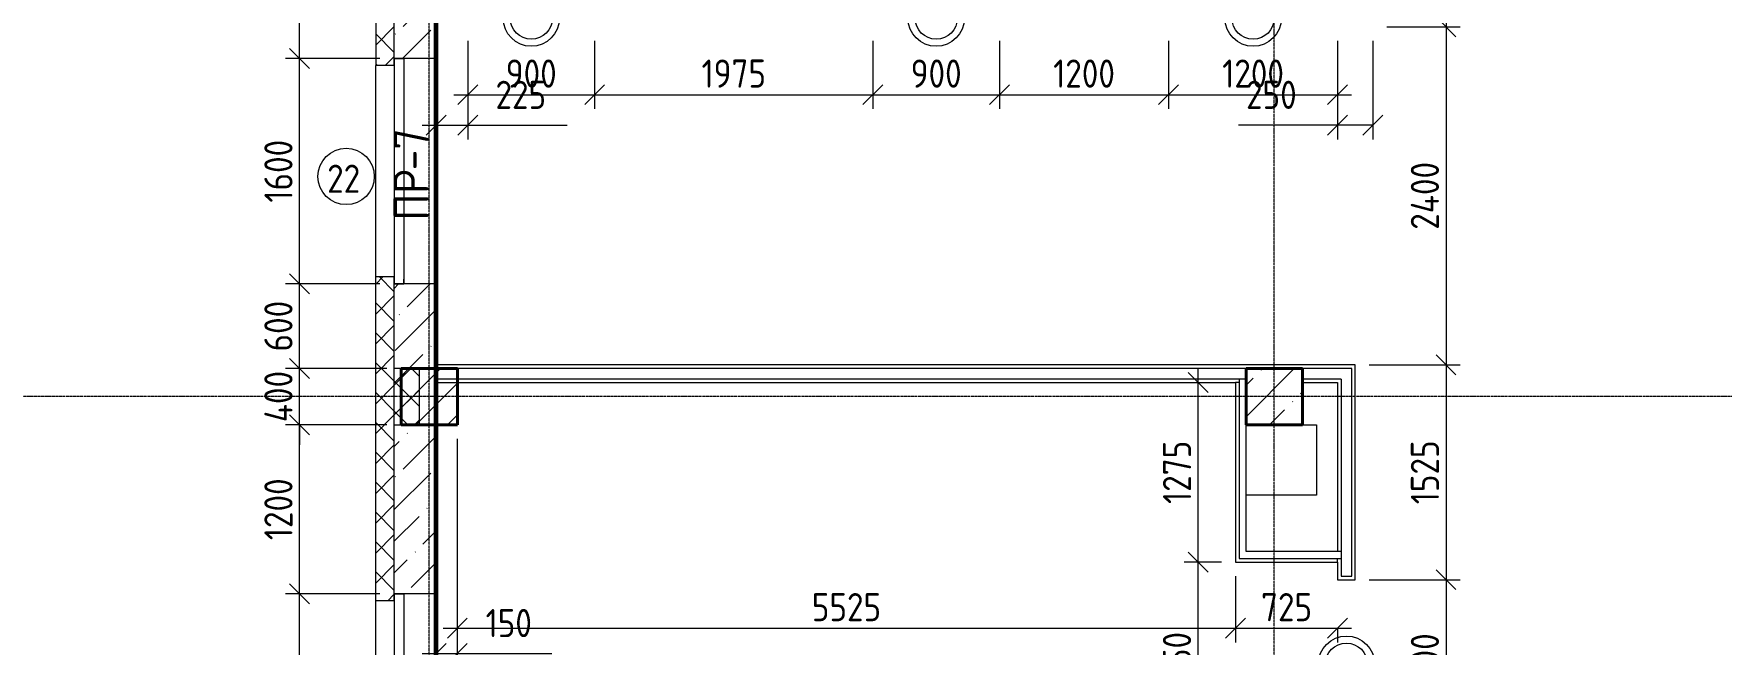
# Model space of a CAD drawing. Header units: millimetres. Extents: x -56773 to 225775, y -262288 to 26541.
# Drawn here: x -22398 to -10417, y -196981 to -192647 of the extents above; entities that cross this region are included whole.
import ezdxf

# ---------------------------------------------------------------- set-up
doc = ezdxf.new("R2010")
doc.units = ezdxf.units.MM
doc.linetypes.add('ADSK_Линия сетки', pattern=[25, 20, -2.5, 0, -2.5])
for name, color, linetype, lineweight in [('3.1 Штукатурка внешн стен для инвесторов', 5, 'Continuous', 60), ('_ Окна', 7, 'Continuous', 18), ('Марки', 7, 'Continuous', 20), ('Марки дверей', 7, 'Continuous', 20), ('Марки окон', 7, 'Continuous', 20), ('Несущие колонны', 7, 'Continuous', 18), ('Окна', 7, 'Continuous', 9), ('Оси', 7, 'Continuous', 9), ('Перекрытие', 7, 'Continuous', 18), ('Размеры', 7, 'Continuous', 9), ('Стены внутренние', 7, 'Continuous', 18), ('Стены наружные', 7, 'Continuous', 18), ('Стены штриховка', 7, 'Continuous', 9)]:
    doc.layers.add(name, color=color, linetype=linetype, lineweight=lineweight)
doc.styles.add('GOST Common_2', font='', dxfattribs={"width": 0.9, "height": 250})
doc.styles.add('GOST Common_3', font='', dxfattribs={"width": 0.9, "height": 200})
doc.styles.get('GOST Common_2').set_extended_font_data('GOST Common')
doc.styles.get('GOST Common_3').set_extended_font_data('GOST Common')
doc.dimstyles.new('ADSK_Основной_2_0', dxfattribs={"dimscale": 304.8, "dimtxt": 201.142999, "dimasz": 0.463911, "dimexe": 0.328084, "dimexo": 0.328084, "dimgap": 0.164042, "dimtad": 1, "dimdec": 3, "dimrnd": 0.001, "dimdsep": 46, "dimtxsty": 'GOST Common_3', "dimblk1": 'OBLIQUE', "dimblk2": 'OBLIQUE', "dimsah": 1, "dimcen": 0.09, "dimdle": 0.328084, "dimazin": 2, "dimtfac": 1, "dimtdec": 4, "dimtix": 1, "dimtmove": 0, "dimatfit": 3, "dimfxl": 1, "dimtvp": 1, "dimtolj": 1, "dimtzin": 0, "dimlwd": 20, "dimlwe": 20, "dimarcsym": 2})
doc.dimstyles.new('ADSK_Основной_2_0_1', dxfattribs={"dimscale": 304.8, "dimtxt": 201.142999, "dimasz": 0.463911, "dimexe": 0.328084, "dimexo": 0.328084, "dimgap": 0.164042, "dimtad": 1, "dimdec": 3, "dimrnd": 0.001, "dimdsep": 46, "dimtxsty": 'GOST Common_3', "dimblk1": 'OBLIQUE', "dimblk2": 'OBLIQUE', "dimsah": 1, "dimcen": 0.09, "dimdle": 0.328084, "dimazin": 2, "dimtfac": 1, "dimtdec": 4, "dimtix": 1, "dimtmove": 1, "dimatfit": 3, "dimfxl": 1, "dimtvp": 1, "dimtolj": 1, "dimtzin": 0, "dimlwd": 20, "dimlwe": 20, "dimarcsym": 2})
doc.dimstyles.new('ADSK_Основной_2_0_2', dxfattribs={"dimscale": 304.8, "dimtxt": 201.142999, "dimasz": 0.463911, "dimexe": 0.328084, "dimexo": 0.328084, "dimgap": 0.164042, "dimtad": 1, "dimdec": 3, "dimrnd": 0.001, "dimdsep": 46, "dimtxsty": 'GOST Common_3', "dimblk1": 'OBLIQUE', "dimblk2": 'OBLIQUE', "dimsah": 1, "dimcen": 0.09, "dimdle": 0.328084, "dimazin": 2, "dimtfac": 1, "dimtdec": 4, "dimtix": 1, "dimtmove": 0, "dimatfit": 3, "dimfxl": 1, "dimtvp": 1, "dimtolj": 1, "dimtzin": 0, "dimlwd": 20, "dimlwe": 20, "dimarcsym": 2})
pattern_1 = [(45, (9.36, -198628.46), (-224.5064, 224.5064), []), (45, (233.87, -198628.46), (-224.5064, 224.5064), [396.875, -79.375, 3.353, -76.022])]
pattern_2 = [(45, (9.36, -198628.46), (-106.066, 106.066), []), (135, (9.36, -198628.46), (-106.066, -106.066), [])]

# ---------------------------------------------------------------- blocks, each defined once
blk = doc.blocks.new('ADSK_КолоннаЖБ_Прямоугольная - 400x400 мм-1807142-Кладочный план 4-го этажа')
at = {"layer": 'Несущие колонны', "lineweight": 40}
for p, q in [((-200, 200), (200, 200)), ((-200, -200), (-200, 200)), ((200, 200), (200, -200)), ((200, -200), (-200, -200))]:
    blk.add_line(p, q, dxfattribs=at)
blk = doc.blocks.new('ОКНО L03 _2СТ_RS - ОК-5_1600х2000h-3556607-Кладочный план 4-го этажа')
at = {"layer": '_ Окна'}
for p, q in [((-838.1, -79), (761.9, -79)), ((-838.1, -149), (-838.1, -79)), ((-838.1, -79), (-803.1, -79)), ((-818.1, -79), (-38.1, -79)), ((-38.1, -79), (741.9, -79)), ((761.9, -79), (726.9, -79)), ((761.9, -149), (761.9, -79)), ((-838.1, -149), (761.9, -149)), ((-838.1, -149), (-833.1, -149)), ((-818.1, -149), (-38.1, -149)), ((-38.1, -149), (741.9, -149)), ((761.9, -149), (756.9, -149))]:
    blk.add_line(p, q, dxfattribs=at)
at = {"layer": 'Окна'}
blk.add_line((-888.1, 150), (811.9, 150), dxfattribs=at)
blk = doc.blocks.new('_Oblique')
at = {"color": 0, "linetype": 'ByBlock', "lineweight": -2}
blk.add_line((-0.5, -0.5), (0.5, 0.5), dxfattribs=at)
blk = doc.blocks.new('*D5895')
at = {"layer": 'Defpoints', "color": 0, "transparency": 16777216}
for p in [(-20511, -196623), (-19840, -196623), (-19840, -198223)]:
    blk.add_point(p, dxfattribs=at)
at = {"layer": 'Размеры', "color": 0, "lineweight": 20, "transparency": 16777216}
for p, q in [((-20511, -198323), (-20511, -196523)), ((-19940, -196623), (-20611, -196623)), ((-19940, -198223), (-20611, -198223))]:
    blk.add_line(p, q, dxfattribs=at)
at = {"layer": 'Размеры', "color": 0, "lineweight": 20, "transparency": 16777216, "xscale": 141.4, "yscale": 141.4, "zscale": 141.4}
for p, rotation in [((-20511, -196623), 90), ((-20511, -198223), 270)]:
    blk.add_blockref('_Oblique', p, dxfattribs=dict(at, rotation=rotation))
at = {"layer": 'Размеры', "color": 0, "lineweight": 9, "transparency": 16777216, "insert": (-20661, -197423), "char_height": 200, "width": 560.47, "attachment_point": 5, "rotation": 90, "style": 'GOST Common_3'}
blk.add_mtext('\\A1;1600', dxfattribs=at)
blk = doc.blocks.new('*D5725')
at = {"layer": 'Defpoints', "color": 0, "transparency": 16777216}
for p in [(-20511, -195423), (-19791, -195423), (-19840, -196623)]:
    blk.add_point(p, dxfattribs=at)
at = {"layer": 'Размеры', "color": 0, "lineweight": 20, "transparency": 16777216}
for p, q in [((-20511, -196723), (-20511, -195323)), ((-19891, -195423), (-20611, -195423)), ((-19940, -196623), (-20611, -196623))]:
    blk.add_line(p, q, dxfattribs=at)
at = {"layer": 'Размеры', "color": 0, "lineweight": 20, "transparency": 16777216, "xscale": 141.4, "yscale": 141.4, "zscale": 141.4}
for p, rotation in [((-20511, -195423), 90), ((-20511, -196623), 270)]:
    blk.add_blockref('_Oblique', p, dxfattribs=dict(at, rotation=rotation))
at = {"layer": 'Размеры', "color": 0, "lineweight": 9, "transparency": 16777216, "insert": (-20661, -196023), "char_height": 200, "width": 560.47, "attachment_point": 5, "rotation": 90, "style": 'GOST Common_3'}
blk.add_mtext('\\A1;1200', dxfattribs=at)
blk = doc.blocks.new('*D5726')
at = {"layer": 'Defpoints', "color": 0, "transparency": 16777216}
for p in [(-20511, -195023), (-19791, -195023), (-19791, -195423)]:
    blk.add_point(p, dxfattribs=at)
at = {"layer": 'Размеры', "color": 0, "lineweight": 20, "transparency": 16777216}
for p, q in [((-20511, -195023), (-20511, -194882)), ((-19891, -195023), (-20611, -195023)), ((-20511, -195423), (-20511, -195023)), ((-19891, -195423), (-20611, -195423)), ((-20511, -195423), (-20511, -195565))]:
    blk.add_line(p, q, dxfattribs=at)
at = {"layer": 'Размеры', "color": 0, "lineweight": 20, "transparency": 16777216, "xscale": 141.4, "yscale": 141.4, "zscale": 141.4}
for p, rotation in [((-20511, -195023), 270), ((-20511, -195423), 90)]:
    blk.add_blockref('_Oblique', p, dxfattribs=dict(at, rotation=rotation))
at = {"layer": 'Размеры', "color": 0, "lineweight": 9, "transparency": 16777216, "insert": (-20661, -195223), "char_height": 200, "width": 474.56, "attachment_point": 5, "rotation": 90, "style": 'GOST Common_3'}
blk.add_mtext('\\A1;400', dxfattribs=at)
blk = doc.blocks.new('*D5727')
at = {"layer": 'Defpoints', "color": 0, "transparency": 16777216}
for p in [(-20511, -194423), (-19840, -194423), (-19791, -195023)]:
    blk.add_point(p, dxfattribs=at)
at = {"layer": 'Размеры', "color": 0, "lineweight": 20, "transparency": 16777216}
for p, q in [((-20511, -195123), (-20511, -194323)), ((-19940, -194423), (-20611, -194423)), ((-19891, -195023), (-20611, -195023))]:
    blk.add_line(p, q, dxfattribs=at)
at = {"layer": 'Размеры', "color": 0, "lineweight": 20, "transparency": 16777216, "xscale": 141.4, "yscale": 141.4, "zscale": 141.4}
for p, rotation in [((-20511, -194423), 90), ((-20511, -195023), 270)]:
    blk.add_blockref('_Oblique', p, dxfattribs=dict(at, rotation=rotation))
at = {"layer": 'Размеры', "color": 0, "lineweight": 9, "transparency": 16777216, "insert": (-20661, -194723), "char_height": 200, "width": 454.11, "attachment_point": 5, "rotation": 90, "style": 'GOST Common_3'}
blk.add_mtext('\\A1;600', dxfattribs=at)
blk = doc.blocks.new('*D5728')
at = {"layer": 'Defpoints', "color": 0, "transparency": 16777216}
for p in [(-20511, -192823), (-19840, -192823), (-19840, -194423)]:
    blk.add_point(p, dxfattribs=at)
at = {"layer": 'Размеры', "color": 0, "lineweight": 20, "transparency": 16777216}
for p, q in [((-20511, -194523), (-20511, -192723)), ((-19940, -192823), (-20611, -192823)), ((-19940, -194423), (-20611, -194423))]:
    blk.add_line(p, q, dxfattribs=at)
at = {"layer": 'Размеры', "color": 0, "lineweight": 20, "transparency": 16777216, "xscale": 141.4, "yscale": 141.4, "zscale": 141.4}
for p, rotation in [((-20511, -192823), 90), ((-20511, -194423), 270)]:
    blk.add_blockref('_Oblique', p, dxfattribs=dict(at, rotation=rotation))
at = {"layer": 'Размеры', "color": 0, "lineweight": 9, "transparency": 16777216, "insert": (-20661, -193623), "char_height": 200, "width": 560.47, "attachment_point": 5, "rotation": 90, "style": 'GOST Common_3'}
blk.add_mtext('\\A1;1600', dxfattribs=at)
blk = doc.blocks.new('*D5729')
at = {"layer": 'Defpoints', "color": 0, "transparency": 16777216}
for p in [(-20511, -191623), (-19840, -191623), (-19840, -192823)]:
    blk.add_point(p, dxfattribs=at)
at = {"layer": 'Размеры', "color": 0, "lineweight": 20, "transparency": 16777216}
for p, q in [((-20511, -192923), (-20511, -191523)), ((-19940, -191623), (-20611, -191623)), ((-19940, -192823), (-20611, -192823))]:
    blk.add_line(p, q, dxfattribs=at)
at = {"layer": 'Размеры', "color": 0, "lineweight": 20, "transparency": 16777216, "xscale": 141.4, "yscale": 141.4, "zscale": 141.4}
for p, rotation in [((-20511, -191623), 90), ((-20511, -192823), 270)]:
    blk.add_blockref('_Oblique', p, dxfattribs=dict(at, rotation=rotation))
at = {"layer": 'Размеры', "color": 0, "lineweight": 9, "transparency": 16777216, "insert": (-20661, -192223), "char_height": 200, "width": 560.47, "attachment_point": 5, "rotation": 90, "style": 'GOST Common_3'}
blk.add_mtext('\\A1;1200', dxfattribs=at)
blk = doc.blocks.new('*D6337')
at = {"layer": 'Defpoints', "color": 0, "transparency": 16777216}
for p in [(-12891, -188698), (-12891, -192598), (-12371, -192598)]:
    blk.add_point(p, dxfattribs=at)
at = {"layer": 'Размеры', "color": 0, "lineweight": 20, "transparency": 16777216}
for p, q in [((-12791, -188698), (-12271, -188698)), ((-12371, -188598), (-12371, -192698)), ((-12791, -192598), (-12271, -192598))]:
    blk.add_line(p, q, dxfattribs=at)
at = {"layer": 'Размеры', "color": 0, "lineweight": 20, "transparency": 16777216, "xscale": 141.4, "yscale": 141.4, "zscale": 141.4}
for p, rotation in [((-12371, -188698), 90), ((-12371, -192598), 270)]:
    blk.add_blockref('_Oblique', p, dxfattribs=dict(at, rotation=rotation))
at = {"layer": 'Размеры', "color": 0, "lineweight": 9, "transparency": 16777216, "insert": (-12521, -190648), "char_height": 200, "width": 605.47, "attachment_point": 5, "rotation": 90, "style": 'GOST Common_3'}
blk.add_mtext('\\A1;3900', dxfattribs=at)
blk = doc.blocks.new('*D6338')
at = {"layer": 'Defpoints', "color": 0, "transparency": 16777216}
for p in [(-12891, -192598), (-13016, -194998), (-12371, -194998)]:
    blk.add_point(p, dxfattribs=at)
at = {"layer": 'Размеры', "color": 0, "lineweight": 20, "transparency": 16777216}
for p, q in [((-12371, -192498), (-12371, -195098)), ((-12791, -192598), (-12271, -192598)), ((-12916, -194998), (-12271, -194998))]:
    blk.add_line(p, q, dxfattribs=at)
at = {"layer": 'Размеры', "color": 0, "lineweight": 20, "transparency": 16777216, "xscale": 141.4, "yscale": 141.4, "zscale": 141.4}
for p, rotation in [((-12371, -192598), 90), ((-12371, -194998), 270)]:
    blk.add_blockref('_Oblique', p, dxfattribs=dict(at, rotation=rotation))
at = {"layer": 'Размеры', "color": 0, "lineweight": 9, "transparency": 16777216, "insert": (-12521, -193798), "char_height": 200, "width": 625.93, "attachment_point": 5, "rotation": 90, "style": 'GOST Common_3'}
blk.add_mtext('\\A1;2400', dxfattribs=at)
blk = doc.blocks.new('*D6339')
at = {"layer": 'Defpoints', "color": 0, "transparency": 16777216}
for p in [(-13016, -194998), (-13016, -196523), (-12371, -196523)]:
    blk.add_point(p, dxfattribs=at)
at = {"layer": 'Размеры', "color": 0, "lineweight": 20, "transparency": 16777216}
for p, q in [((-12371, -194898), (-12371, -196623)), ((-12916, -194998), (-12271, -194998)), ((-12916, -196523), (-12271, -196523))]:
    blk.add_line(p, q, dxfattribs=at)
at = {"layer": 'Размеры', "color": 0, "lineweight": 20, "transparency": 16777216, "xscale": 141.4, "yscale": 141.4, "zscale": 141.4}
for p, rotation in [((-12371, -194998), 90), ((-12371, -196523), 270)]:
    blk.add_blockref('_Oblique', p, dxfattribs=dict(at, rotation=rotation))
at = {"layer": 'Размеры', "color": 0, "lineweight": 9, "transparency": 16777216, "insert": (-12521, -195761), "char_height": 200, "width": 560.47, "attachment_point": 5, "rotation": 90, "style": 'GOST Common_3'}
blk.add_mtext('\\A1;1525', dxfattribs=at)
blk = doc.blocks.new('*D6340')
at = {"layer": 'Defpoints', "color": 0, "transparency": 16777216}
for p in [(-13016, -196523), (-13016, -197723), (-12371, -197723)]:
    blk.add_point(p, dxfattribs=at)
at = {"layer": 'Размеры', "color": 0, "lineweight": 20, "transparency": 16777216}
for p, q in [((-12371, -196423), (-12371, -197823)), ((-12916, -196523), (-12271, -196523)), ((-12916, -197723), (-12271, -197723))]:
    blk.add_line(p, q, dxfattribs=at)
at = {"layer": 'Размеры', "color": 0, "lineweight": 20, "transparency": 16777216, "xscale": 141.4, "yscale": 141.4, "zscale": 141.4}
for p, rotation in [((-12371, -196523), 90), ((-12371, -197723), 270)]:
    blk.add_blockref('_Oblique', p, dxfattribs=dict(at, rotation=rotation))
at = {"layer": 'Размеры', "color": 0, "lineweight": 9, "transparency": 16777216, "insert": (-12521, -197123), "char_height": 200, "width": 560.47, "attachment_point": 5, "rotation": 90, "style": 'GOST Common_3'}
blk.add_mtext('\\A1;1200', dxfattribs=at)
blk = doc.blocks.new('*D6358')
at = {"layer": 'Defpoints', "color": 0, "transparency": 16777216}
for p in [(-19391, -195423), (-19541, -196768), (-19391, -197047)]:
    blk.add_point(p, dxfattribs=at)
at = {"layer": 'Размеры', "color": 0, "lineweight": 20, "transparency": 16777216}
for p, q in [((-19391, -195523), (-19391, -197147)), ((-19541, -196868), (-19541, -197147)), ((-19641, -197047), (-19391, -197047)), ((-19391, -197047), (-18721, -197047))]:
    blk.add_line(p, q, dxfattribs=at)
at = {"layer": 'Размеры', "color": 0, "lineweight": 20, "transparency": 16777216, "xscale": 141.4, "yscale": 141.4, "zscale": 141.4, "rotation": 180}
blk.add_blockref('_Oblique', (-19541, -197047), dxfattribs=at)
at = {"layer": 'Размеры', "color": 0, "lineweight": 20, "transparency": 16777216, "xscale": 141.4, "yscale": 141.4, "zscale": 141.4}
blk.add_blockref('_Oblique', (-19391, -197047), dxfattribs=at)
at = {"layer": 'Размеры', "color": 0, "lineweight": 9, "transparency": 16777216, "insert": (-19190, -196731), "char_height": 200, "width": 409.1, "attachment_point": 1, "line_spacing_factor": 1.022761, "style": 'GOST Common_3'}
blk.add_mtext('\\A1;150', dxfattribs=at)
blk = doc.blocks.new('*D6359')
at = {"layer": 'Defpoints', "color": 0, "transparency": 16777216}
for p in [(-19391, -195423), (-13866, -196398), (-13866, -196868)]:
    blk.add_point(p, dxfattribs=at)
at = {"layer": 'Размеры', "color": 0, "lineweight": 20, "transparency": 16777216}
for p, q in [((-19391, -195523), (-19391, -196968)), ((-13866, -196498), (-13866, -196968)), ((-19491, -196868), (-13766, -196868))]:
    blk.add_line(p, q, dxfattribs=at)
at = {"layer": 'Размеры', "color": 0, "lineweight": 20, "transparency": 16777216, "xscale": 141.4, "yscale": 141.4, "zscale": 141.4, "rotation": 180}
blk.add_blockref('_Oblique', (-19391, -196868), dxfattribs=at)
at = {"layer": 'Размеры', "color": 0, "lineweight": 20, "transparency": 16777216, "xscale": 141.4, "yscale": 141.4, "zscale": 141.4}
blk.add_blockref('_Oblique', (-13866, -196868), dxfattribs=at)
at = {"layer": 'Размеры', "color": 0, "lineweight": 9, "transparency": 16777216, "insert": (-16628, -196718), "char_height": 200, "width": 605.47, "attachment_point": 5, "style": 'GOST Common_3'}
blk.add_mtext('\\A1;5525', dxfattribs=at)
blk = doc.blocks.new('*D6360')
at = {"layer": 'Defpoints', "color": 0, "transparency": 16777216}
for p in [(-13866, -196398), (-13141, -196768), (-13141, -196868)]:
    blk.add_point(p, dxfattribs=at)
at = {"layer": 'Размеры', "color": 0, "lineweight": 20, "transparency": 16777216}
for p, q in [((-13866, -196498), (-13866, -196968)), ((-13966, -196868), (-13041, -196868)), ((-13141, -196868), (-13141, -196968))]:
    blk.add_line(p, q, dxfattribs=at)
at = {"layer": 'Размеры', "color": 0, "lineweight": 20, "transparency": 16777216, "xscale": 141.4, "yscale": 141.4, "zscale": 141.4, "rotation": 180}
blk.add_blockref('_Oblique', (-13866, -196868), dxfattribs=at)
at = {"layer": 'Размеры', "color": 0, "lineweight": 20, "transparency": 16777216, "xscale": 141.4, "yscale": 141.4, "zscale": 141.4}
blk.add_blockref('_Oblique', (-13141, -196868), dxfattribs=at)
at = {"layer": 'Размеры', "color": 0, "lineweight": 9, "transparency": 16777216, "insert": (-13503, -196718), "char_height": 200, "width": 454.11, "attachment_point": 5, "style": 'GOST Common_3'}
blk.add_mtext('\\A1;725', dxfattribs=at)
blk = doc.blocks.new('*D6362')
at = {"layer": 'Defpoints', "color": 0, "transparency": 16777216}
for p in [(-14131, -196398), (-13866, -196398), (-13866, -197848)]:
    blk.add_point(p, dxfattribs=at)
at = {"layer": 'Размеры', "color": 0, "lineweight": 20, "transparency": 16777216}
for p, q in [((-14131, -197948), (-14131, -196298)), ((-13966, -196398), (-14231, -196398)), ((-13966, -197848), (-14231, -197848))]:
    blk.add_line(p, q, dxfattribs=at)
at = {"layer": 'Размеры', "color": 0, "lineweight": 20, "transparency": 16777216, "xscale": 141.4, "yscale": 141.4, "zscale": 141.4}
for p, rotation in [((-14131, -196398), 90), ((-14131, -197848), 270)]:
    blk.add_blockref('_Oblique', p, dxfattribs=dict(at, rotation=rotation))
at = {"layer": 'Размеры', "color": 0, "lineweight": 9, "transparency": 16777216, "insert": (-14281, -197123), "char_height": 200, "width": 580.93, "attachment_point": 5, "rotation": 90, "style": 'GOST Common_3'}
blk.add_mtext('\\A1;1450', dxfattribs=at)
blk = doc.blocks.new('*D6363')
at = {"layer": 'Defpoints', "color": 0, "transparency": 16777216}
for p in [(-14231, -195123), (-14131, -195123), (-13866, -196398)]:
    blk.add_point(p, dxfattribs=at)
at = {"layer": 'Размеры', "color": 0, "lineweight": 20, "transparency": 16777216}
for p, q in [((-14131, -196498), (-14131, -195023)), ((-14131, -195123), (-14031, -195123)), ((-13966, -196398), (-14231, -196398))]:
    blk.add_line(p, q, dxfattribs=at)
at = {"layer": 'Размеры', "color": 0, "lineweight": 20, "transparency": 16777216, "xscale": 141.4, "yscale": 141.4, "zscale": 141.4}
for p, rotation in [((-14131, -195123), 90), ((-14131, -196398), 270)]:
    blk.add_blockref('_Oblique', p, dxfattribs=dict(at, rotation=rotation))
at = {"layer": 'Размеры', "color": 0, "lineweight": 9, "transparency": 16777216, "insert": (-14281, -195761), "char_height": 200, "width": 560.47, "attachment_point": 5, "rotation": 90, "style": 'GOST Common_3'}
blk.add_mtext('\\A1;1275', dxfattribs=at)
blk = doc.blocks.new('*D6364')
at = {"layer": 'Defpoints', "color": 0, "transparency": 16777216}
for p in [(-19316, -192598), (-19541, -192980), (-19316, -193297)]:
    blk.add_point(p, dxfattribs=at)
at = {"layer": 'Размеры', "color": 0, "lineweight": 20, "transparency": 16777216}
for p, q in [((-19316, -192698), (-19316, -193397)), ((-19541, -193080), (-19541, -193397)), ((-19641, -193297), (-19316, -193297)), ((-19316, -193297), (-18611, -193297))]:
    blk.add_line(p, q, dxfattribs=at)
at = {"layer": 'Размеры', "color": 0, "lineweight": 20, "transparency": 16777216, "xscale": 141.4, "yscale": 141.4, "zscale": 141.4, "rotation": 180}
blk.add_blockref('_Oblique', (-19541, -193297), dxfattribs=at)
at = {"layer": 'Размеры', "color": 0, "lineweight": 20, "transparency": 16777216, "xscale": 141.4, "yscale": 141.4, "zscale": 141.4}
blk.add_blockref('_Oblique', (-19316, -193297), dxfattribs=at)
at = {"layer": 'Размеры', "color": 0, "lineweight": 9, "transparency": 16777216, "insert": (-19120, -192981), "char_height": 200, "width": 454.11, "attachment_point": 1, "line_spacing_factor": 1.022761, "style": 'GOST Common_3'}
blk.add_mtext('\\A1;225', dxfattribs=at)
blk = doc.blocks.new('*D6365')
at = {"layer": 'Defpoints', "color": 0, "transparency": 16777216}
for p in [(-19316, -192598), (-18416, -192598), (-18416, -193080)]:
    blk.add_point(p, dxfattribs=at)
at = {"layer": 'Размеры', "color": 0, "lineweight": 20, "transparency": 16777216}
for p, q in [((-19316, -192698), (-19316, -193180)), ((-18416, -192698), (-18416, -193180)), ((-19416, -193080), (-18316, -193080))]:
    blk.add_line(p, q, dxfattribs=at)
at = {"layer": 'Размеры', "color": 0, "lineweight": 20, "transparency": 16777216, "xscale": 141.4, "yscale": 141.4, "zscale": 141.4, "rotation": 180}
blk.add_blockref('_Oblique', (-19316, -193080), dxfattribs=at)
at = {"layer": 'Размеры', "color": 0, "lineweight": 20, "transparency": 16777216, "xscale": 141.4, "yscale": 141.4, "zscale": 141.4}
blk.add_blockref('_Oblique', (-18416, -193080), dxfattribs=at)
at = {"layer": 'Размеры', "color": 0, "lineweight": 9, "transparency": 16777216, "insert": (-18866, -192930), "char_height": 200, "width": 454.11, "attachment_point": 5, "style": 'GOST Common_3'}
blk.add_mtext('\\A1;900', dxfattribs=at)
blk = doc.blocks.new('*D6366')
at = {"layer": 'Defpoints', "color": 0, "transparency": 16777216}
for p in [(-18416, -192598), (-16441, -192598), (-16441, -193080)]:
    blk.add_point(p, dxfattribs=at)
at = {"layer": 'Размеры', "color": 0, "lineweight": 20, "transparency": 16777216}
for p, q in [((-18416, -192698), (-18416, -193180)), ((-16441, -192698), (-16441, -193180)), ((-18516, -193080), (-16341, -193080))]:
    blk.add_line(p, q, dxfattribs=at)
at = {"layer": 'Размеры', "color": 0, "lineweight": 20, "transparency": 16777216, "xscale": 141.4, "yscale": 141.4, "zscale": 141.4, "rotation": 180}
blk.add_blockref('_Oblique', (-18416, -193080), dxfattribs=at)
at = {"layer": 'Размеры', "color": 0, "lineweight": 20, "transparency": 16777216, "xscale": 141.4, "yscale": 141.4, "zscale": 141.4}
blk.add_blockref('_Oblique', (-16441, -193080), dxfattribs=at)
at = {"layer": 'Размеры', "color": 0, "lineweight": 9, "transparency": 16777216, "insert": (-17428, -192930), "char_height": 200, "width": 560.47, "attachment_point": 5, "style": 'GOST Common_3'}
blk.add_mtext('\\A1;1975', dxfattribs=at)
blk = doc.blocks.new('*D6367')
at = {"layer": 'Defpoints', "color": 0, "transparency": 16777216}
for p in [(-16441, -192598), (-15541, -192598), (-15541, -193080)]:
    blk.add_point(p, dxfattribs=at)
at = {"layer": 'Размеры', "color": 0, "lineweight": 20, "transparency": 16777216}
for p, q in [((-16441, -192698), (-16441, -193180)), ((-15541, -192698), (-15541, -193180)), ((-16541, -193080), (-15441, -193080))]:
    blk.add_line(p, q, dxfattribs=at)
at = {"layer": 'Размеры', "color": 0, "lineweight": 20, "transparency": 16777216, "xscale": 141.4, "yscale": 141.4, "zscale": 141.4, "rotation": 180}
blk.add_blockref('_Oblique', (-16441, -193080), dxfattribs=at)
at = {"layer": 'Размеры', "color": 0, "lineweight": 20, "transparency": 16777216, "xscale": 141.4, "yscale": 141.4, "zscale": 141.4}
blk.add_blockref('_Oblique', (-15541, -193080), dxfattribs=at)
at = {"layer": 'Размеры', "color": 0, "lineweight": 9, "transparency": 16777216, "insert": (-15991, -192930), "char_height": 200, "width": 454.11, "attachment_point": 5, "style": 'GOST Common_3'}
blk.add_mtext('\\A1;900', dxfattribs=at)
blk = doc.blocks.new('*D6368')
at = {"layer": 'Defpoints', "color": 0, "transparency": 16777216}
for p in [(-15541, -192598), (-14341, -192598), (-14341, -193080)]:
    blk.add_point(p, dxfattribs=at)
at = {"layer": 'Размеры', "color": 0, "lineweight": 20, "transparency": 16777216}
for p, q in [((-15541, -192698), (-15541, -193180)), ((-14341, -192698), (-14341, -193180)), ((-15641, -193080), (-14241, -193080))]:
    blk.add_line(p, q, dxfattribs=at)
at = {"layer": 'Размеры', "color": 0, "lineweight": 20, "transparency": 16777216, "xscale": 141.4, "yscale": 141.4, "zscale": 141.4, "rotation": 180}
blk.add_blockref('_Oblique', (-15541, -193080), dxfattribs=at)
at = {"layer": 'Размеры', "color": 0, "lineweight": 20, "transparency": 16777216, "xscale": 141.4, "yscale": 141.4, "zscale": 141.4}
blk.add_blockref('_Oblique', (-14341, -193080), dxfattribs=at)
at = {"layer": 'Размеры', "color": 0, "lineweight": 9, "transparency": 16777216, "insert": (-14941, -192930), "char_height": 200, "width": 560.47, "attachment_point": 5, "style": 'GOST Common_3'}
blk.add_mtext('\\A1;1200', dxfattribs=at)
blk = doc.blocks.new('*D6369')
at = {"layer": 'Defpoints', "color": 0, "transparency": 16777216}
for p in [(-14341, -192598), (-13141, -192598), (-13141, -193080)]:
    blk.add_point(p, dxfattribs=at)
at = {"layer": 'Размеры', "color": 0, "lineweight": 20, "transparency": 16777216}
for p, q in [((-14341, -192698), (-14341, -193180)), ((-13141, -192698), (-13141, -193180)), ((-14441, -193080), (-13041, -193080))]:
    blk.add_line(p, q, dxfattribs=at)
at = {"layer": 'Размеры', "color": 0, "lineweight": 20, "transparency": 16777216, "xscale": 141.4, "yscale": 141.4, "zscale": 141.4, "rotation": 180}
blk.add_blockref('_Oblique', (-14341, -193080), dxfattribs=at)
at = {"layer": 'Размеры', "color": 0, "lineweight": 20, "transparency": 16777216, "xscale": 141.4, "yscale": 141.4, "zscale": 141.4}
blk.add_blockref('_Oblique', (-13141, -193080), dxfattribs=at)
at = {"layer": 'Размеры', "color": 0, "lineweight": 9, "transparency": 16777216, "insert": (-13741, -192930), "char_height": 200, "width": 560.47, "attachment_point": 5, "style": 'GOST Common_3'}
blk.add_mtext('\\A1;1200', dxfattribs=at)
blk = doc.blocks.new('*D6370')
at = {"layer": 'Defpoints', "color": 0, "transparency": 16777216}
for p in [(-13141, -192598), (-12891, -192598), (-12891, -193297)]:
    blk.add_point(p, dxfattribs=at)
at = {"layer": 'Размеры', "color": 0, "lineweight": 20, "transparency": 16777216}
for p, q in [((-13141, -192698), (-13141, -193397)), ((-12891, -192698), (-12891, -193397)), ((-13141, -193297), (-13845, -193297)), ((-12891, -193297), (-13241, -193297))]:
    blk.add_line(p, q, dxfattribs=at)
at = {"layer": 'Размеры', "color": 0, "lineweight": 20, "transparency": 16777216, "xscale": 141.4, "yscale": 141.4, "zscale": 141.4, "rotation": 180}
blk.add_blockref('_Oblique', (-13141, -193297), dxfattribs=at)
at = {"layer": 'Размеры', "color": 0, "lineweight": 20, "transparency": 16777216, "xscale": 141.4, "yscale": 141.4, "zscale": 141.4}
blk.add_blockref('_Oblique', (-12891, -193297), dxfattribs=at)
at = {"layer": 'Размеры', "color": 0, "lineweight": 9, "transparency": 16777216, "insert": (-13791, -192981), "char_height": 200, "width": 454.11, "attachment_point": 1, "line_spacing_factor": 1.022761, "style": 'GOST Common_3'}
blk.add_mtext('\\A1;250', dxfattribs=at)
blk = doc.blocks.new('М_двери1 - Марка экземпляра 2-3719212-Кладочный план 4-го этажа')
at = {"layer": 'Марки дверей'}
for radius in [2, 1.5]:
    blk.add_circle((0, 0), radius, dxfattribs=at)
blk = doc.blocks.new('М_окна1 - Маркировка типоразмера-1510237-Кладочный план 4-го этажа')
at = {"layer": 'Марки окон'}
blk.add_circle((0, 0), 2, dxfattribs=at)

msp = doc.modelspace()

# ---------------------------------------------------------------- hatches: boundary and pattern name
at = {"layer": 'Несущие колонны', "lineweight": 9}
h = msp.add_hatch(dxfattribs=at)
h.set_pattern_fill('FP_1', color=256, style=0, pattern_type=2)
h.set_pattern_definition(pattern_1)
h.paths.add_polyline_path([(-19790.6385, -195423.4914), (-19390.6385, -195423.4914), (-19390.6385, -195023.4914), (-19790.6385, -195023.4914), (-19790.6385, -195092.7203)])
h = msp.add_hatch(dxfattribs=at)
h.set_pattern_fill('FP_1', color=256, style=0, pattern_type=2)
h.set_pattern_definition(pattern_1)
h.paths.add_polyline_path([(-13390.6385, -195423.4914), (-13390.6385, -195023.4914), (-13790.6385, -195023.4914), (-13790.6385, -195423.4914)])
at = {"layer": 'Стены внутренние', "lineweight": 9}
h = msp.add_hatch(dxfattribs=at)
h.set_pattern_fill('FP_2', color=256, style=0, pattern_type=2)
h.set_pattern_definition([(45, (9.36, -198628.46), (84.1895, 308.696), [396.875, -79.375, 3.353, -76.022])])
h.paths.add_polyline_path([(-19790.6385, -205423.4914), (-19540.6385, -205423.4914), (-19540.6385, -202023.4914), (-19839.6385, -202023.4914), (-19840.6385, -205423.4914), (-19805.9578, -205423.4914)])
h.paths.add_polyline_path([(-19839.6385, -200473.4914), (-19839.6385, -200423.4914), (-19540.6385, -200423.4914), (-19540.6385, -198223.4914), (-19839.6385, -198223.4914), (-19840.6385, -200473.4914)])
h.paths.add_polyline_path([(-19840.6385, -196673.4914), (-19839.6385, -196673.4914), (-19839.6385, -196623.4914), (-19540.6385, -196623.4914), (-19540.6385, -194423.4914), (-19839.6385, -194423.4914), (-19840.6385, -195092.7203)])
h.paths.add_polyline_path([(-19840.6385, -192873.4914), (-19839.6385, -192873.4914), (-19839.6385, -192823.4914), (-19540.6385, -192823.4914), (-19540.6385, -191623.4914), (-19839.6385, -191623.4914), (-19840.6385, -191573.4914)])
h.paths.add_polyline_path([(-19839.6385, -190073.4914), (-19839.6385, -190023.4914), (-19540.6385, -190023.4914), (-19540.6385, -187623.4914), (-19840.6385, -187623.4914), (-19840.6385, -190073.4914)])
at = {"layer": 'Стены наружные', "lineweight": 9}
h = msp.add_hatch(dxfattribs=at)
h.set_pattern_fill('FP_4', color=256, style=0, pattern_type=2)
h.set_pattern_definition(pattern_2)
h.paths.add_polyline_path([(-19840.6385, -205423.4914), (-19840.6385, -201973.4914), (-19970.6385, -201973.4914), (-19970.6385, -205423.4914)])
h.paths.add_polyline_path([(-19840.6385, -200473.4914), (-19840.6385, -198173.4914), (-19970.6385, -198173.4914), (-19970.6385, -200473.4914)])
h.paths.add_polyline_path([(-19970.6385, -196673.4914), (-19840.6385, -196673.4914), (-19840.6385, -194373.4914), (-19970.6385, -194373.4914), (-19970.6385, -195092.7203)])
h.paths.add_polyline_path([(-19970.6385, -192873.4914), (-19840.6385, -192873.4914), (-19840.6385, -191573.4914), (-19970.6385, -191573.4914)])
h.paths.add_polyline_path([(-19840.6385, -190073.4914), (-19840.6385, -187803.4914), (-19970.6385, -187803.4914), (-19970.6385, -190073.4914)])
h = msp.add_hatch(dxfattribs=at)
h.set_pattern_fill('FP_4', color=256, style=0, pattern_type=2)
h.set_pattern_definition(pattern_2)
h.paths.add_polyline_path([(-19840.6385, -195423.4914), (-19660.6385, -195423.4914), (-19660.6385, -195023.4914), (-19840.6385, -195023.4914), (-19840.6385, -195092.7203)])

# ---------------------------------------------------------------- linework, layer by layer
at = {"layer": '3.1 Штукатурка внешн стен для инвесторов'}
msp.add_lwpolyline([(-19390.6385, -205573.4914), (-19540.6385, -205573.4914), (-19540.6385, -187898.4914)], dxfattribs=at)
at = {"layer": 'Несущие колонны', "lineweight": 9}
for p, q in [((-19390.6385, -195023.4914), (-19790.6385, -195023.4914)), ((-19790.6385, -195023.4914), (-19790.6385, -195423.4914)), ((-19390.6385, -195423.4914), (-19390.6385, -195023.4914)), ((-13390.6385, -195023.4914), (-13790.6385, -195023.4914)), ((-13790.6385, -195023.4914), (-13790.6385, -195098.4914)), ((-13390.6385, -195098.4914), (-13390.6385, -195023.4914)), ((-13790.6385, -195098.4914), (-13790.6385, -195123.4914)), ((-13790.6385, -195123.4914), (-13790.6385, -195423.4914)), ((-13390.6385, -195123.4914), (-13390.6385, -195098.4914)), ((-13390.6385, -195423.4914), (-13390.6385, -195123.4914)), ((-19790.6385, -195423.4914), (-19390.6385, -195423.4914)), ((-13790.6385, -195423.4914), (-13390.6385, -195423.4914))]:
    msp.add_line(p, q, dxfattribs=at)
at = {"layer": 'Оси', "linetype": 'ADSK_Линия сетки', "lineweight": 5}
for p, q in [((-19590.6385, -209602.3427), (-19590.6385, -174127.5463)), ((-13590.6385, -209602.3427), (-13590.6385, -174127.5463)), ((62563.3938, -195223.4914), (-25230.7352, -195223.4914))]:
    msp.add_line(p, q, dxfattribs=at)
at = {"layer": 'Перекрытие'}
for p, q in [((-13390.6385, -195423.4914), (-13290.6385, -195423.4914)), ((-13290.6385, -195423.4914), (-13290.6385, -195923.4914)), ((-13290.6385, -195923.4914), (-13790.6385, -195923.4914))]:
    msp.add_line(p, q, dxfattribs=at)
at = {"layer": 'Стены внутренние', "lineweight": 5}
for p, q in [((-19540.6385, -192823.4914), (-19540.6385, -192598.4914)), ((-19840.6385, -192873.4914), (-19839.6385, -192873.4914)), ((-19839.6385, -192873.4914), (-19839.6385, -192823.4914)), ((-19540.6385, -192823.4914), (-19839.6385, -192823.4914)), ((-19540.6385, -192823.4914), (-19540.6385, -194423.4914)), ((-19840.6385, -194373.4914), (-19839.6385, -194373.4914)), ((-19839.6385, -194423.4914), (-19839.6385, -194373.4914)), ((-19540.6385, -194423.4914), (-19839.6385, -194423.4914)), ((-19540.6385, -194423.4914), (-19540.6385, -194998.4914)), ((-13015.6385, -194998.4914), (-19540.6385, -194998.4914)), ((-13790.6385, -195023.4914), (-13390.6385, -195023.4914)), ((-13790.6385, -195098.4914), (-13790.6385, -195023.4914)), ((-13390.6385, -195023.4914), (-13390.6385, -195123.4914)), ((-13015.6385, -196523.4914), (-13015.6385, -194998.4914)), ((-19540.6385, -195123.4914), (-19540.6385, -196623.4914)), ((-19540.6385, -195123.4914), (-13865.6385, -195123.4914)), ((-13865.6385, -195123.4914), (-13865.6385, -196398.4914)), ((-13790.6385, -196323.4914), (-13790.6385, -195123.4914)), ((-13390.6385, -195123.4914), (-13140.6385, -195123.4914)), ((-13140.6385, -195123.4914), (-13140.6385, -196323.4914)), ((-13140.6385, -196323.4914), (-13790.6385, -196323.4914)), ((-13865.6385, -196398.4914), (-13140.6385, -196398.4914)), ((-13140.6385, -196398.4914), (-13140.6385, -196523.4914)), ((-13140.6385, -196523.4914), (-13015.6385, -196523.4914)), ((-19840.6385, -196673.4914), (-19839.6385, -196673.4914)), ((-19839.6385, -196673.4914), (-19839.6385, -196623.4914)), ((-19540.6385, -196623.4914), (-19839.6385, -196623.4914)), ((-19540.6385, -196623.4914), (-19540.6385, -198223.4914))]:
    msp.add_line(p, q, dxfattribs=at)
at = {"layer": 'Стены наружные', "lineweight": 9}
for p, q in [((-19970.6385, -191573.4914), (-19970.6385, -192873.4914)), ((-19970.6385, -194373.4914), (-19970.6385, -192873.4914)), ((-19840.6385, -192873.4914), (-19970.6385, -192873.4914)), ((-19970.6385, -196673.4914), (-19970.6385, -194373.4914)), ((-19840.6385, -194373.4914), (-19970.6385, -194373.4914)), ((-19660.6385, -195023.4914), (-19840.6385, -195023.4914)), ((-19840.6385, -195023.4914), (-19840.6385, -195423.4914)), ((-19660.6385, -195423.4914), (-19660.6385, -195023.4914)), ((-19840.6385, -195423.4914), (-19660.6385, -195423.4914)), ((-19970.6385, -198173.4914), (-19970.6385, -196673.4914)), ((-19840.6385, -196673.4914), (-19970.6385, -196673.4914))]:
    msp.add_line(p, q, dxfattribs=at)
at = {"layer": 'Стены штриховка', "lineweight": 9}
for p, q in [((-19840.6385, -191573.4914), (-19840.6385, -192873.4914)), ((-19840.6385, -194373.4914), (-19840.6385, -196673.4914)), ((-19540.6385, -194998.4914), (-19540.6385, -195123.4914)), ((-13790.6385, -195023.4914), (-19540.6385, -195023.4914)), ((-13040.6385, -195023.4914), (-13390.6385, -195023.4914)), ((-13040.6385, -196498.4914), (-13040.6385, -195023.4914)), ((-13790.6385, -195098.4914), (-19540.6385, -195098.4914)), ((-13840.6385, -195123.4914), (-13865.6385, -195123.4914)), ((-13840.6385, -195098.4914), (-13840.6385, -196373.4914)), ((-13115.6385, -195098.4914), (-13390.6385, -195098.4914)), ((-13115.6385, -195098.4914), (-13115.6385, -196498.4914)), ((-13840.6385, -196373.4914), (-13115.6385, -196373.4914)), ((-13115.6385, -196323.4914), (-13140.6385, -196323.4914)), ((-13140.6385, -196398.4914), (-13140.6385, -196373.4914)), ((-13115.6385, -196498.4914), (-13040.6385, -196498.4914))]:
    msp.add_line(p, q, dxfattribs=at)

# ---------------------------------------------------------------- block references
at = {"layer": 'Марки дверей', "xscale": 99.99999999999993, "yscale": 99.99999999999993, "zscale": 99.99999999999993}
for p in [(-18865.6385, -192535.9914), (-15990.6385, -192535.9914), (-13740.6385, -192535.9914), (-13078.1385, -197123.4914)]:
    msp.add_blockref('М_двери1 - Марка экземпляра 2-3719212-Кладочный план 4-го этажа', p, dxfattribs=at)
at = {"layer": 'Марки окон', "lineweight": 9, "xscale": 99.99999999999993, "yscale": 99.99999999999993, "zscale": 99.99999999999993}
msp.add_blockref('М_окна1 - Маркировка типоразмера-1510237-Кладочный план 4-го этажа', (-20180.6385, -193660.2069), dxfattribs=at)
at = {"layer": 'Несущие колонны', "lineweight": 40, "rotation": 89.9999999999999}
for p in [(-19590.6385, -195223.4914), (-13590.6385, -195223.4914)]:
    msp.add_blockref('ADSK_КолоннаЖБ_Прямоугольная - 400x400 мм-1807142-Кладочный план 4-го этажа', p, dxfattribs=at)
at = {"layer": 'Окна', "lineweight": 9, "rotation": 269.9999999999997}
for p in [(-19690.6385, -193661.5914), (-19690.6385, -197461.5914)]:
    msp.add_blockref('ОКНО L03 _2СТ_RS - ОК-5_1600х2000h-3556607-Кладочный план 4-го этажа', p, dxfattribs=at)

# ---------------------------------------------------------------- texts
at = {"layer": 'Марки', "lineweight": 9, "char_height": 250, "attachment_point": 1, "rotation": 90, "style": 'GOST Common_2'}
for s, insert, width in [('-7', (-19843.1196, -193616.2348), 389.620125), ('ПР', (-19843.1196, -193973.4223), 432.91125)]:
    msp.add_mtext(s, dxfattribs=dict(at, insert=insert, width=width))
at = {"layer": 'Марки окон', "lineweight": 5, "insert": (-20315.1959, -193576.4215), "char_height": 200, "width": 317.46825, "attachment_point": 1, "style": 'GOST Common_3'}
msp.add_mtext('22', dxfattribs=at)

# ---------------------------------------------------------------- dimensions: what is measured, and where the dimension line sits
at = {"layer": 'Размеры', "lineweight": 9}
for base, p1, p2, dimstyle, override, picture, middle in [((-12371.4865, -192598.4914), (-12890.6385, -188698.4914), (-12890.6385, -192598.4914), 'ADSK_Основной_2_0_2', {"dimpost": '<>', "dimfxl": 3900}, '*D6337', (-12521.4865, -190648.4914)), ((-20511.2838, -191623.4914), (-19839.6385, -192823.4914), (-19839.6385, -191623.4914), 'ADSK_Основной_2_0_1', {"dimpost": '<>', "dimfxl": 1200}, '*D5729', (-20661.2838, -192223.4914)), ((-12371.4865, -194998.4914), (-12890.6385, -192598.4914), (-13015.6385, -194998.4914), 'ADSK_Основной_2_0_2', {"dimpost": '<>', "dimfxl": 2403.253004}, '*D6338', (-12521.4865, -193798.4914)), ((-20511.2838, -192823.4914), (-19839.6385, -194423.4914), (-19839.6385, -192823.4914), 'ADSK_Основной_2_0_1', {"dimpost": '<>', "dimfxl": 1600}, '*D5728', (-20661.2838, -193623.4914)), ((-20511.2838, -194423.4914), (-19790.6385, -195023.4914), (-19839.6385, -194423.4914), 'ADSK_Основной_2_0_1', {"dimpost": '<>', "dimfxl": 601.997508}, '*D5727', (-20661.2838, -194723.4914)), ((-20511.2838, -195023.4914), (-19790.6385, -195423.4914), (-19790.6385, -195023.4914), 'ADSK_Основной_2_0_1', {"dimpost": '<>', "dimfxl": 400}, '*D5726', (-20661.2838, -195223.4914)), ((-12371.4865, -196523.4914), (-13015.6385, -194998.4914), (-13015.6385, -196523.4914), 'ADSK_Основной_2_0_2', {"dimpost": '<>', "dimfxl": 1525}, '*D6339', (-12521.4865, -195760.9914)), ((-14131.0784, -195123.4914), (-13865.6385, -196398.4914), (-14231.0633, -195123.4914), 'ADSK_Основной_2_0_2', {"dimpost": '<>', "dimfxl": 1326.333405}, '*D6363', (-14281.0784, -195760.9914)), ((-20511.2838, -195423.4914), (-19839.6385, -196623.4914), (-19790.6385, -195423.4914), 'ADSK_Основной_2_0_1', {"dimpost": '<>', "dimfxl": 1201}, '*D5725', (-20661.2838, -196023.4914)), ((-14131.0784, -196398.4914), (-13865.6385, -197848.4914), (-13865.6385, -196398.4914), 'ADSK_Основной_2_0_2', {"dimpost": '<>', "dimfxl": 1450}, '*D6362', (-14281.0784, -197123.4914)), ((-12371.4865, -197723.4914), (-13015.6385, -196523.4914), (-13015.6385, -197723.4914), 'ADSK_Основной_2_0_2', {"dimpost": '<>', "dimfxl": 1200}, '*D6340', (-12521.4865, -197123.4914)), ((-20511.2838, -196623.4914), (-19839.6385, -198223.4914), (-19839.6385, -196623.4914), 'ADSK_Основной_2_0_1', {"dimpost": '<>', "dimfxl": 1600}, '*D5895', (-20661.2838, -197423.4914))]:
    dim = msp.add_linear_dim(base=base, p1=p1, p2=p2, angle=90, dimstyle=dimstyle, override=override, dxfattribs=at)
    dim.commit()
    dim.dimension.update_dxf_attribs({"geometry": picture, "text_midpoint": middle})
for base, p1, p2, override, picture, middle in [((-19315.6385, -193297.2984), (-19540.6385, -192980.4696), (-19315.6385, -192598.4914), {"dimpost": '<>', "dimfxl": 443.319644}, '*D6364', (-18892.8099, -193297.2984)), ((-12890.6385, -193297.2984), (-13140.6385, -192598.4914), (-12890.6385, -192598.4914), {"dimpost": '<>', "dimfxl": 250}, '*D6370', (-13563.4671, -193297.2984)), ((-19390.6385, -197047.2396), (-19540.6385, -196767.5541), (-19390.6385, -195423.4914), {"dimpost": '<>', "dimfxl": 1352.406903}, '*D6358', (-18984.9528, -197047.2396))]:
    dim = msp.add_linear_dim(base=base, p1=p1, p2=p2, dimstyle='ADSK_Основной_2_0', override=override, dxfattribs=at)
    dim.commit()
    dim.dimension.update_dxf_attribs({"geometry": picture, "text_midpoint": middle, "dimtype": 160})
for base, p1, p2, override, picture, middle in [((-18415.6385, -193080.4545), (-19315.6385, -192598.4914), (-18415.6385, -192598.4914), {"dimpost": '<>', "dimfxl": 900}, '*D6365', (-18865.6385, -192930.4545)), ((-16440.6385, -193080.4545), (-18415.6385, -192598.4914), (-16440.6385, -192598.4914), {"dimpost": '<>', "dimfxl": 1975}, '*D6366', (-17428.1385, -192930.4545)), ((-15540.6385, -193080.4545), (-16440.6385, -192598.4914), (-15540.6385, -192598.4914), {"dimpost": '<>', "dimfxl": 900}, '*D6367', (-15990.6385, -192930.4545)), ((-14340.6385, -193080.4545), (-15540.6385, -192598.4914), (-14340.6385, -192598.4914), {"dimpost": '<>', "dimfxl": 1200}, '*D6368', (-14940.6385, -192930.4545)), ((-13140.6385, -193080.4545), (-14340.6385, -192598.4914), (-13140.6385, -192598.4914), {"dimpost": '<>', "dimfxl": 1200}, '*D6369', (-13740.6385, -192930.4545)), ((-13865.6385, -196867.539), (-19390.6385, -195423.4914), (-13865.6385, -196398.4914), {"dimpost": '<>', "dimfxl": 5610.369863}, '*D6359', (-16628.1385, -196717.539)), ((-13140.6385, -196867.539), (-13865.6385, -196398.4914), (-13140.6385, -196767.5541), {"dimpost": '<>', "dimfxl": 813.530728}, '*D6360', (-13503.1385, -196717.539))]:
    dim = msp.add_linear_dim(base=base, p1=p1, p2=p2, dimstyle='ADSK_Основной_2_0_2', override=override, dxfattribs=at)
    dim.commit()
    dim.dimension.update_dxf_attribs({"geometry": picture, "text_midpoint": middle})

doc.saveas('drawing.dxf')
